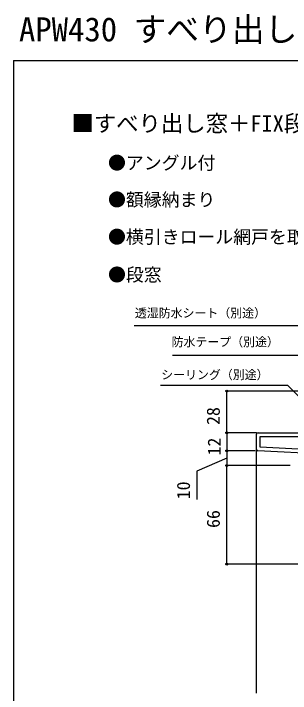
# Model space of a CAD drawing. Units: millimetres, scale not verified. Extents: x -525 to 525, y -783 to 779.
# Drawn here: x -525 to -339.2, y 323.2 to 778.6 of the extents above; entities that cross this region are included whole.
import ezdxf
from ezdxf.enums import TextEntityAlignment as Align

# ---------------------------------------------------------------- set-up
doc = ezdxf.new("R2010")
doc.units = ezdxf.units.MM
doc.header["$LTSCALE"] = 4
for name, color, linetype in [('0-1_USER1', 3, 'Continuous'), ('0-2_YKK_11', 7, 'Continuous'), ('0-4_YKK_12', 2, 'Continuous'), ('0-7_YKK_D', 6, 'Continuous'), ('0-8_YKK_ZWAK', 7, 'Continuous')]:
    doc.layers.add(name, color=color, linetype=linetype)
doc.styles.add('ＭＳ ゴシック', font='')
doc.styles.get('ＭＳ ゴシック').set_extended_font_data('MS Gothic')

msp = doc.modelspace()

# ---------------------------------------------------------------- linework, layer by layer
at = {"layer": '0-2_YKK_11'}
msp.add_line((-361.999, 486.747), (-361.999, 496.798), dxfattribs=at)
for points in [[(-360.999, 497.798), (-300.399, 497.798), (-300.399, 525.798), (-296.999, 525.798), (-296.999, 523.898), (-297.499, 523.398), (-297.999, 522.898), (-297.999, 497.798), (-246.999, 497.798), (-246.999, 493.557), (-247.119, 493.373), (-247.119, 492.823), (-246.999, 492.64), (-246.999, 489.998)], [(-310.784, 468.972), (-309.792, 474.598), (-314.599, 474.598), (-314.599, 469.242), (-314.057, 468.374), (-314.376, 467.798), (-316.999, 467.798), (-316.999, 483.44), (-361.052, 485.749)]]:
    msp.add_lwpolyline(points, dxfattribs=at)
msp.add_lwpolyline([(-316.999, 485.843), (-359.599, 488.076), (-359.599, 495.398), (-316.999, 495.398)], close=True, dxfattribs=at)
for centre, start, end in [((-360.999, 496.798), 90.00001, 179.99999), ((-360.999, 486.747), 180, 266.99997)]:
    msp.add_arc(centre, 1, start, end, dxfattribs=at)
at = {"layer": '0-4_YKK_12'}
msp.add_line((-361.999, 323.299), (-361.999, 486.747), dxfattribs=at)
at = {"layer": '0-7_YKK_D'}
for p, q in [((-300.899, 525.8), (-382.999, 525.8)), ((-381.999, 497.8), (-381.999, 525.8)), ((-361.999, 497.8), (-382.999, 497.8)), ((-361.999, 497.8), (-382.999, 497.8)), ((-381.999, 497.8), (-381.999, 485.8)), ((-362.999, 485.8), (-382.999, 485.8)), ((-362.999, 485.8), (-382.999, 485.8)), ((-381.999, 485.8), (-381.999, 475.8)), ((-339.499, 475.8), (-382.999, 475.8)), ((-339.499, 475.798), (-382.999, 475.798)), ((-381.999, 409.8), (-381.999, 475.798)), ((-333.051, 409.8), (-382.999, 409.8))]:
    msp.add_line(p, q, dxfattribs=at)
for points in [[(-298.149, 533.606), (-299.952, 535.409), (-334.047, 569.504), (-444.118, 569.504)], [(-301.499, 522.297), (-303.302, 524.1), (-328.706, 549.504), (-418.379, 549.504)], [(-318.154, 506.663), (-319.956, 508.467), (-340.96, 529.504), (-341.382, 529.504), (-426.428, 529.504)], [(-381.999, 480.8), (-401.999, 472.094), (-401.999, 453.094)]]:
    msp.add_lwpolyline(points, dxfattribs=at)
for centre in [(-381.999, 525.8), (-381.999, 497.8), (-381.999, 497.8), (-381.999, 485.8), (-381.999, 485.8), (-381.999, 475.8), (-381.999, 475.798), (-381.999, 409.8)]:
    msp.add_circle(centre, 0.637, dxfattribs=at)
at = {"layer": '0-8_YKK_ZWAK'}
for q in [(-525, -782.7), (525, 747.3)]:
    msp.add_line((-525, 747.3), q, dxfattribs=at)

# ---------------------------------------------------------------- texts
at = {"layer": '0-1_USER1', "style": 'ＭＳ ゴシック'}
for s, height, p in [('APW430 すべり出し窓＋FIX段窓 ／すべり出し窓', 16.13, (-521.375, 755.175)), ('■すべり出し窓＋FIX段窓', 11, (-486.153, 696.26)), ('●アングル付', 8.798, (-461.636, 671.595)), ('●額縁納まり', 8.798, (-461.636, 646.936)), ('●横引きロール網戸を取付けた場合', 8.798, (-461.636, 622.005)), ('●段窓', 8.798, (-461.636, 596.664))]:
    msp.add_text(s, height=height, dxfattribs=at).set_placement(p, align=Align.BOTTOM_LEFT)
at = {"layer": '0-7_YKK_D', "style": 'ＭＳ ゴシック'}
for s, p in [('透湿防水シート（別途）', (-443.619, 573.3)), ('防水テープ（別途）', (-419.002, 553.966)), ('シーリング（別途）', (-425.935, 531.959))]:
    msp.add_text(s, height=5.865, dxfattribs=at).set_placement(p, align=Align.BOTTOM_LEFT)
for s, p in [('28', (-383.999, 503.039)), ('12', (-383.35, 482.595)), ('10', (-403.999, 453.253)), ('66', (-383.999, 434.072))]:
    msp.add_text(s, height=8.798, rotation=90, dxfattribs=at).set_placement(p, align=Align.BOTTOM_LEFT)

doc.saveas('drawing.dxf')
